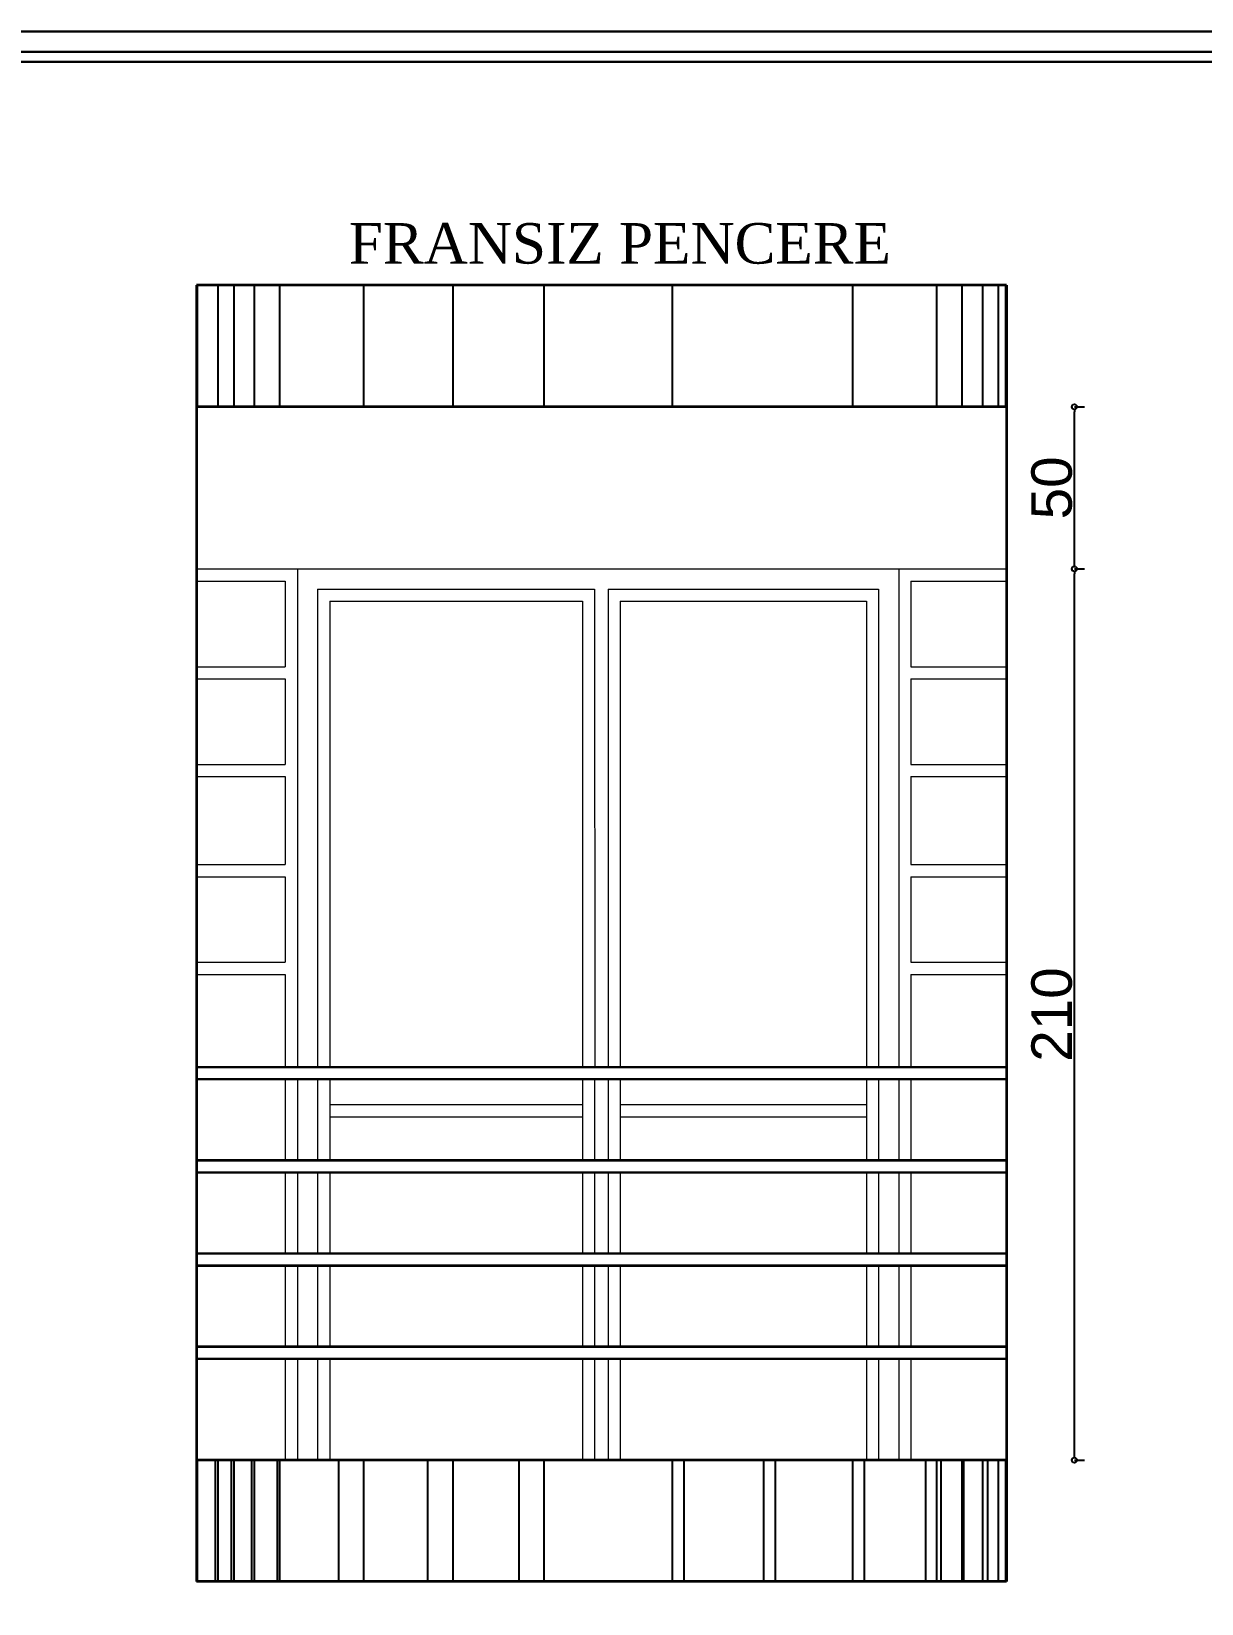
# Model space of a CAD drawing. Extents: x 386248 to 427517, y 4539405 to 4542296.
# Drawn here: x 414920 to 415498, y 4541520 to 4542296 of the extents above; entities that cross this region are included whole.
import ezdxf

# ---------------------------------------------------------------- set-up
doc = ezdxf.new("R2010")
doc.units = 0
doc.linetypes.add('DUZ', pattern=[0])
for name, color, linetype, lineweight in [('DUVAR', 4, 'Continuous', 35), ('ince', 203, 'DUZ', 20), ('TAR', 8, 'Continuous', 5), ('YAZILAR', 1, 'Continuous', 30)]:
    doc.layers.add(name, color=color, linetype=linetype, lineweight=lineweight)
doc.layers.add('Tarama', color=7, linetype='Continuous')
doc.layers.add('ölçü dış', color=45, linetype='Continuous')
doc.styles.get("Standard").update_dxf_attribs({"font": 'arial.ttf'})
doc.dimstyles.new('aa', dxfattribs={"dimtxt": 12, "dimasz": 2.5, "dimexe": 5, "dimexo": 50, "dimgap": 0.9, "dimtad": 1, "dimdec": 0, "dimtxsty": 'Standard', "dimblk": 'DOTBLANK', "dimcen": 2.5, "dimadec": 0, "dimazin": 0, "dimtfac": 1, "dimtdec": 0, "dimtix": 1, "dimtmove": 0, "dimatfit": 3, "dimfxl": 1, "dimfxlon": 1, "dimarcsym": 0})

# ---------------------------------------------------------------- blocks, each defined once
blk = doc.blocks.new('A$C165C0E24')
at = {"layer": 'DUVAR'}
blk.add_line((209.85, 30, 0), (10, 30, 0), dxfattribs=at)
at = {"layer": 'ince'}
for p, q in [((10, 250, 0), (34.94, 250, 0)), ((10, 250, 0), (209.85, 250, 0)), ((34.94, 250, 0), (34.94, 126.96, 0)), ((183.44, 250, 0), (209.85, 250, 0)), ((183.44, 250, 0), (183.44, 126.99, 0)), ((10, 225.86, 0), (10, 247, 0)), ((10, 247, 0), (31.94, 247, 0)), ((31.94, 247, 0), (31.94, 225.86, 0)), ((39.94, 245, 0), (108.32, 245, 0)), ((39.94, 245, 0), (39.94, 126.96, 0)), ((108.32, 245, 0), (108.34, 126.97, 0)), ((111.64, 245, 0), (178.44, 245, 0)), ((111.64, 245, 0), (111.67, 126.97, 0)), ((178.44, 245, 0), (178.44, 126.99, 0)), ((186.44, 247, 0), (186.44, 225.86, 0)), ((186.44, 247, 0), (209.85, 247, 0)), ((209.85, 247, 0), (209.85, 225.86, 0)), ((42.94, 242, 0), (105.31, 242, 0)), ((42.94, 242, 0), (42.94, 126.96, 0)), ((105.31, 242, 0), (105.31, 126.97, 0)), ((114.64, 242, 0), (175.44, 242, 0)), ((114.64, 242, 0), (114.64, 126.98, 0)), ((175.44, 242, 0), (175.44, 126.99, 0)), ((10, 225.86, 0), (31.94, 225.86, 0)), ((186.44, 225.86, 0), (209.85, 225.86, 0)), ((10, 201.74, 0), (10, 222.86, 0)), ((10, 222.86, 0), (31.94, 222.86, 0)), ((31.94, 222.86, 0), (31.94, 201.74, 0)), ((186.44, 222.86, 0), (186.44, 201.74, 0)), ((186.44, 222.86, 0), (209.85, 222.86, 0)), ((209.85, 222.86, 0), (209.85, 201.74, 0)), ((10, 201.74, 0), (31.94, 201.74, 0)), ((10, 176.99, 0), (10, 198.74, 0)), ((10, 198.74, 0), (31.94, 198.74, 0)), ((31.94, 198.74, 0), (31.94, 177, 0)), ((186.44, 201.74, 0), (209.85, 201.74, 0)), ((186.44, 198.74, 0), (186.44, 177, 0)), ((186.44, 198.74, 0), (209.85, 198.74, 0)), ((209.85, 198.74, 0), (209.85, 177, 0)), ((10, 176.99, 0), (31.94, 177, 0)), ((186.44, 177, 0), (209.85, 177, 0)), ((10, 173.99, 0), (31.94, 174, 0)), ((10, 152.88, 0), (10, 173.99, 0)), ((31.94, 174, 0), (31.94, 152.88, 0)), ((186.44, 174, 0), (186.44, 152.88, 0)), ((186.44, 174, 0), (209.85, 174, 0)), ((209.85, 174, 0), (209.85, 152.88, 0)), ((10, 152.88, 0), (31.94, 152.88, 0)), ((186.44, 152.88, 0), (209.85, 152.88, 0)), ((10, 126.95, 0), (10, 149.88, 0)), ((10, 149.88, 0), (31.94, 149.88, 0)), ((31.94, 149.88, 0), (31.94, 126.96, 0)), ((186.44, 149.88, 0), (186.44, 126.99, 0)), ((186.44, 149.88, 0), (209.85, 149.88, 0)), ((209.85, 149.88, 0), (209.85, 127, 0)), ((10, 103.95, 0), (10, 123.95, 0)), ((31.94, 123.96, 0), (31.94, 103.96, 0)), ((34.94, 123.96, 0), (34.94, 103.96, 0)), ((39.94, 123.96, 0), (39.94, 103.96, 0)), ((42.94, 123.96, 0), (42.94, 103.96, 0)), ((105.31, 123.97, 0), (105.31, 103.97, 0)), ((108.31, 123.97, 0), (108.31, 103.97, 0)), ((111.64, 123.97, 0), (111.64, 103.97, 0)), ((114.64, 123.98, 0), (114.64, 103.98, 0)), ((175.44, 123.99, 0), (175.44, 103.99, 0)), ((178.44, 123.99, 0), (178.44, 103.99, 0)), ((183.44, 123.99, 0), (183.44, 103.99, 0)), ((186.44, 123.99, 0), (186.44, 103.99, 0)), ((209.85, 124, 0), (209.85, 104, 0)), ((42.94, 117.78, 0), (105.31, 117.78, 0)), ((114.64, 117.78, 0), (175.44, 117.78, 0)), ((42.94, 114.78, 0), (105.31, 114.78, 0)), ((114.64, 114.78, 0), (175.44, 114.78, 0)), ((10, 80.95, 0), (10, 100.95, 0)), ((31.94, 100.96, 0), (31.94, 80.96, 0)), ((34.94, 100.96, 0), (34.94, 80.96, 0)), ((39.94, 100.96, 0), (39.94, 80.96, 0)), ((42.94, 100.96, 0), (42.94, 80.96, 0)), ((105.31, 100.97, 0), (105.31, 80.97, 0)), ((108.31, 100.97, 0), (108.31, 80.97, 0)), ((111.64, 100.97, 0), (111.64, 80.97, 0)), ((114.64, 100.98, 0), (114.64, 80.98, 0)), ((175.44, 100.99, 0), (175.44, 80.99, 0)), ((178.44, 100.99, 0), (178.44, 80.99, 0)), ((183.44, 100.99, 0), (183.44, 80.99, 0)), ((186.44, 100.99, 0), (186.44, 80.99, 0)), ((209.85, 101, 0), (209.85, 81, 0)), ((10, 57.95, 0), (10, 77.95, 0)), ((31.94, 77.96, 0), (31.94, 57.96, 0)), ((34.94, 77.96, 0), (34.94, 57.96, 0)), ((39.94, 77.96, 0), (39.94, 57.96, 0)), ((42.94, 77.96, 0), (42.94, 57.96, 0)), ((105.31, 77.97, 0), (105.31, 57.97, 0)), ((108.31, 77.97, 0), (108.31, 57.97, 0)), ((111.64, 77.97, 0), (111.64, 57.97, 0)), ((114.64, 77.98, 0), (114.64, 57.98, 0)), ((175.44, 77.99, 0), (175.44, 57.99, 0)), ((178.44, 77.99, 0), (178.44, 57.99, 0)), ((183.44, 77.99, 0), (183.44, 57.99, 0)), ((186.44, 77.99, 0), (186.44, 57.99, 0)), ((209.85, 78, 0), (209.85, 58, 0)), ((10, 30, 0), (10, 54.95, 0)), ((31.94, 54.96, 0), (31.94, 30, 0)), ((34.94, 54.96, 0), (34.94, 30, 0)), ((39.94, 54.96, 0), (39.94, 30, 0)), ((42.94, 54.96, 0), (42.94, 30, 0)), ((105.31, 54.97, 0), (105.31, 30, 0)), ((108.31, 54.97, 0), (108.31, 30, 0)), ((111.64, 54.97, 0), (111.64, 30, 0)), ((114.64, 54.98, 0), (114.64, 30, 0)), ((175.44, 54.99, 0), (175.44, 30, 0)), ((178.44, 54.99, 0), (178.44, 30, 0)), ((183.44, 54.99, 0), (183.44, 30, 0)), ((186.44, 54.99, 0), (186.44, 30, 0)), ((209.85, 55, 0), (209.85, 30, 0))]:
    blk.add_line(p, q, dxfattribs=at)
at = {"layer": 'TAR', "lineweight": -2}
for p, q in [((209.85, 127, 0), (10, 126.94, 0)), ((209.85, 124, 0), (10, 123.94, 0)), ((209.85, 104, 0), (10, 103.94, 0)), ((209.85, 101, 0), (10, 100.94, 0)), ((209.85, 81, 0), (10, 80.94, 0)), ((209.85, 78, 0), (10, 77.94, 0)), ((209.85, 58, 0), (10, 57.94, 0)), ((209.85, 55, 0), (10, 54.94, 0))]:
    blk.add_line(p, q, dxfattribs=at)
at = {"layer": 'TAR'}
blk.add_line((209.85, 30, 0), (10, 30, 0), dxfattribs=at)
at = {"layer": 'Tarama'}
for p, q in [((10.22, 30, 0), (10.22, 0, 0)), ((14.63, 30, 0), (14.63, 0, 0)), ((18.57, 30, 0), (18.57, 0, 0)), ((23.65, 30, 0), (23.65, 0, 0)), ((29.91, 30, 0), (29.91, 0, 0)), ((45.09, 30, 0), (45.09, 0, 0)), ((67.09, 30, 0), (67.09, 0, 0)), ((89.6, 30, 0), (89.6, 0, 0)), ((130.36, 30, 0), (130.36, 0, 0)), ((152.87, 30, 0), (152.87, 0, 0)), ((174.87, 30, 0), (174.87, 0, 0)), ((190.05, 30, 0), (190.05, 0, 0)), ((193.77, 30, 0), (193.77, 0, 0)), ((199.43, 30, 0), (199.43, 0, 0)), ((205.33, 30, 0), (205.33, 0, 0)), ((209.74, 30, 0), (209.74, 0, 0))]:
    blk.add_line(p, q, dxfattribs=at)
blk = doc.blocks.new('_DotBlank')
at = {"color": 0, "linetype": 'ByBlock', "lineweight": -2}
blk.add_line((-0.5, 0), (-1, 0), dxfattribs=at)
blk.add_circle((0, 0), 0.5, dxfattribs=at)
blk = doc.blocks.new('*D3967')
at = {"layer": 'Defpoints', "color": 0}
for p in [(415401.6, 4542030.37), (415435.47, 4542030.37), (415401.89, 4541590.37)]:
    blk.add_point(p, dxfattribs=at)
at = {"layer": 'ölçü dış', "color": 0, "lineweight": -2}
for p, q in [((415435.47, 4542030.37), (415440.47, 4542030.37)), ((415435.47, 4541592.87), (415435.47, 4542027.87)), ((415435.47, 4541590.37), (415440.47, 4541590.37))]:
    blk.add_line(p, q, dxfattribs=at)
at = {"layer": 'ölçü dış', "color": 0, "linetype": 'ByBlock', "lineweight": -2, "xscale": 2.5, "yscale": 2.5, "zscale": 2.5}
for p, rotation in [((415435.47, 4542030.37), 89.999999995528), ((415435.47, 4541590.37), 269.999999995528)]:
    blk.add_blockref('_DotBlank', p, dxfattribs=dict(at, rotation=rotation))
at = {"layer": 'ölçü dış', "color": 0, "insert": (415424.35, 4541810.37), "char_height": 20, "attachment_point": 5, "rotation": 90}
blk.add_mtext('210', dxfattribs=at)
blk = doc.blocks.new('*D3968')
at = {"layer": 'Defpoints', "color": 0}
for p in [(415401.89, 4542110.37), (415435.47, 4542110.37), (415401.6, 4542030.37)]:
    blk.add_point(p, dxfattribs=at)
at = {"layer": 'ölçü dış', "color": 0, "lineweight": -2}
for p, q in [((415435.47, 4542110.37), (415440.47, 4542110.37)), ((415435.47, 4542032.87), (415435.47, 4542107.87)), ((415435.47, 4542030.37), (415440.47, 4542030.37))]:
    blk.add_line(p, q, dxfattribs=at)
at = {"layer": 'ölçü dış', "color": 0, "linetype": 'ByBlock', "lineweight": -2, "xscale": 2.5, "yscale": 2.5, "zscale": 2.5}
for p, rotation in [((415435.47, 4542110.37), 89.99999999553937), ((415435.47, 4542030.37), 269.9999999955394)]:
    blk.add_blockref('_DotBlank', p, dxfattribs=dict(at, rotation=rotation))
at = {"layer": 'ölçü dış', "color": 0, "insert": (415424.35, 4542070.37), "char_height": 20, "attachment_point": 5, "rotation": 90}
blk.add_mtext('50', dxfattribs=at)

msp = doc.modelspace()

# ---------------------------------------------------------------- linework, layer by layer
at = {"layer": 'DUVAR'}
for p, q in [((415401.895, 4542170.373, 0), (415001.895, 4542170.373, 0)), ((415001.895, 4542170.367, 0), (415001.895, 4541530.373, 0)), ((415401.895, 4542170.373, 0), (415401.895, 4541530.373, 0)), ((415401.895, 4542110.373, 0), (415001.895, 4542110.373, 0)), ((415401.895, 4541590.373, 0), (415001.895, 4541590.373, 0)), ((415401.895, 4541530.373, 0), (415001.895, 4541530.373, 0))]:
    msp.add_line(p, q, dxfattribs=at)
at = {"layer": 'TAR'}
msp.add_line((415401.602, 4542170.373, 0), (415001.895, 4542170.373, 0), dxfattribs=at)
at = {"layer": 'Tarama'}
for p, q in [((415002.341, 4542170.373, 0), (415002.341, 4542110.373, 0)), ((415012.444, 4542170.368, 0), (415012.444, 4542110.368, 0)), ((415020.314, 4542170.368, 0), (415020.314, 4542110.368, 0)), ((415030.487, 4542170.368, 0), (415030.487, 4542110.368, 0)), ((415043, 4542170.368, 0), (415043, 4542110.368, 0)), ((415084.474, 4542170.368, 0), (415084.474, 4542110.368, 0)), ((415128.475, 4542170.368, 0), (415128.475, 4542110.368, 0)), ((415173.502, 4542170.368, 0), (415173.502, 4542110.368, 0)), ((415236.829, 4542170.368, 0), (415236.829, 4542110.368, 0)), ((415325.857, 4542170.368, 0), (415325.857, 4542110.368, 0)), ((415367.331, 4542170.368, 0), (415367.331, 4542110.368, 0)), ((415379.844, 4542170.368, 0), (415379.844, 4542110.368, 0)), ((415390.016, 4542170.368, 0), (415390.016, 4542110.368, 0)), ((415397.887, 4542170.368, 0), (415397.887, 4542110.368, 0)), ((415401.374, 4542170.373, 0), (415401.374, 4542110.373, 0)), ((415012.452, 4541590.373, 0), (415012.452, 4541530.373, 0)), ((415020.323, 4541590.373, 0), (415020.323, 4541530.373, 0)), ((415030.496, 4541590.373, 0), (415030.496, 4541530.373, 0)), ((415043.009, 4541590.373, 0), (415043.009, 4541530.373, 0)), ((415084.483, 4541590.373, 0), (415084.483, 4541530.373, 0)), ((415128.484, 4541590.373, 0), (415128.484, 4541530.373, 0)), ((415173.511, 4541590.373, 0), (415173.511, 4541530.373, 0)), ((415236.837, 4541590.373, 0), (415236.837, 4541530.373, 0)), ((415281.864, 4541590.373, 0), (415281.864, 4541530.373, 0)), ((415325.865, 4541590.373, 0), (415325.865, 4541530.373, 0)), ((415367.339, 4541590.373, 0), (415367.339, 4541530.373, 0)), ((415379.852, 4541590.373, 0), (415379.852, 4541530.373, 0)), ((415390.025, 4541590.373, 0), (415390.025, 4541530.373, 0)), ((415397.896, 4541590.373, 0), (415397.896, 4541530.373, 0))]:
    msp.add_line(p, q, dxfattribs=at)
at = {"layer": 'YAZILAR', "color": 133, "ltscale": 5}
for points in [[(414231.928, 4542295.7), (416081.074, 4542295.7), (416081.074, 4539405.231), (414231.928, 4539405.231)], [(414241.928, 4542285.7), (416071.074, 4542285.7), (416071.074, 4539411.988), (414241.928, 4539411.988)], [(414246.928, 4542280.7), (416066.074, 4542280.7), (416066.074, 4539416.988), (414246.928, 4539416.988)]]:
    msp.add_lwpolyline(points, close=True, dxfattribs=at)

# ---------------------------------------------------------------- block references
at = {"layer": 'DUVAR', "xscale": 2, "yscale": 2, "zscale": 2}
msp.add_blockref('A$C165C0E24', (414981.895, 4541530.373, 0), dxfattribs=at)

# ---------------------------------------------------------------- texts
at = {"insert": (415344.877, 4542180.793), "char_height": 20, "width": 597.4267, "attachment_point": 9}
msp.add_mtext('{\\fTimes New Roman|b0|i0|c162|p18; \\PFRANSIZ PENCERE}', dxfattribs=at)

# ---------------------------------------------------------------- dimensions: what is measured, and where the dimension line sits
at = {"layer": 'ölçü dış'}
for base, p1, p2, text, picture, middle in [((415435.465, 4542110.373, 0), (415401.602, 4542030.373, 0), (415401.895, 4542110.373, 0), '50', '*D3968', (415424.354, 4542070.373, 0)), ((415435.465, 4542030.373, 0), (415401.895, 4541590.373, 0), (415401.602, 4542030.373, 0), '210', '*D3967', (415424.354, 4541810.373, 0))]:
    dim = msp.add_linear_dim(base=base, p1=p1, p2=p2, angle=90, text=text, dimstyle='aa', override={"dimtxt": 20, "dimtmove": 1}, dxfattribs=at)
    dim.commit()
    dim.dimension.update_dxf_attribs({"geometry": picture, "text_midpoint": middle})

doc.saveas('drawing.dxf')
